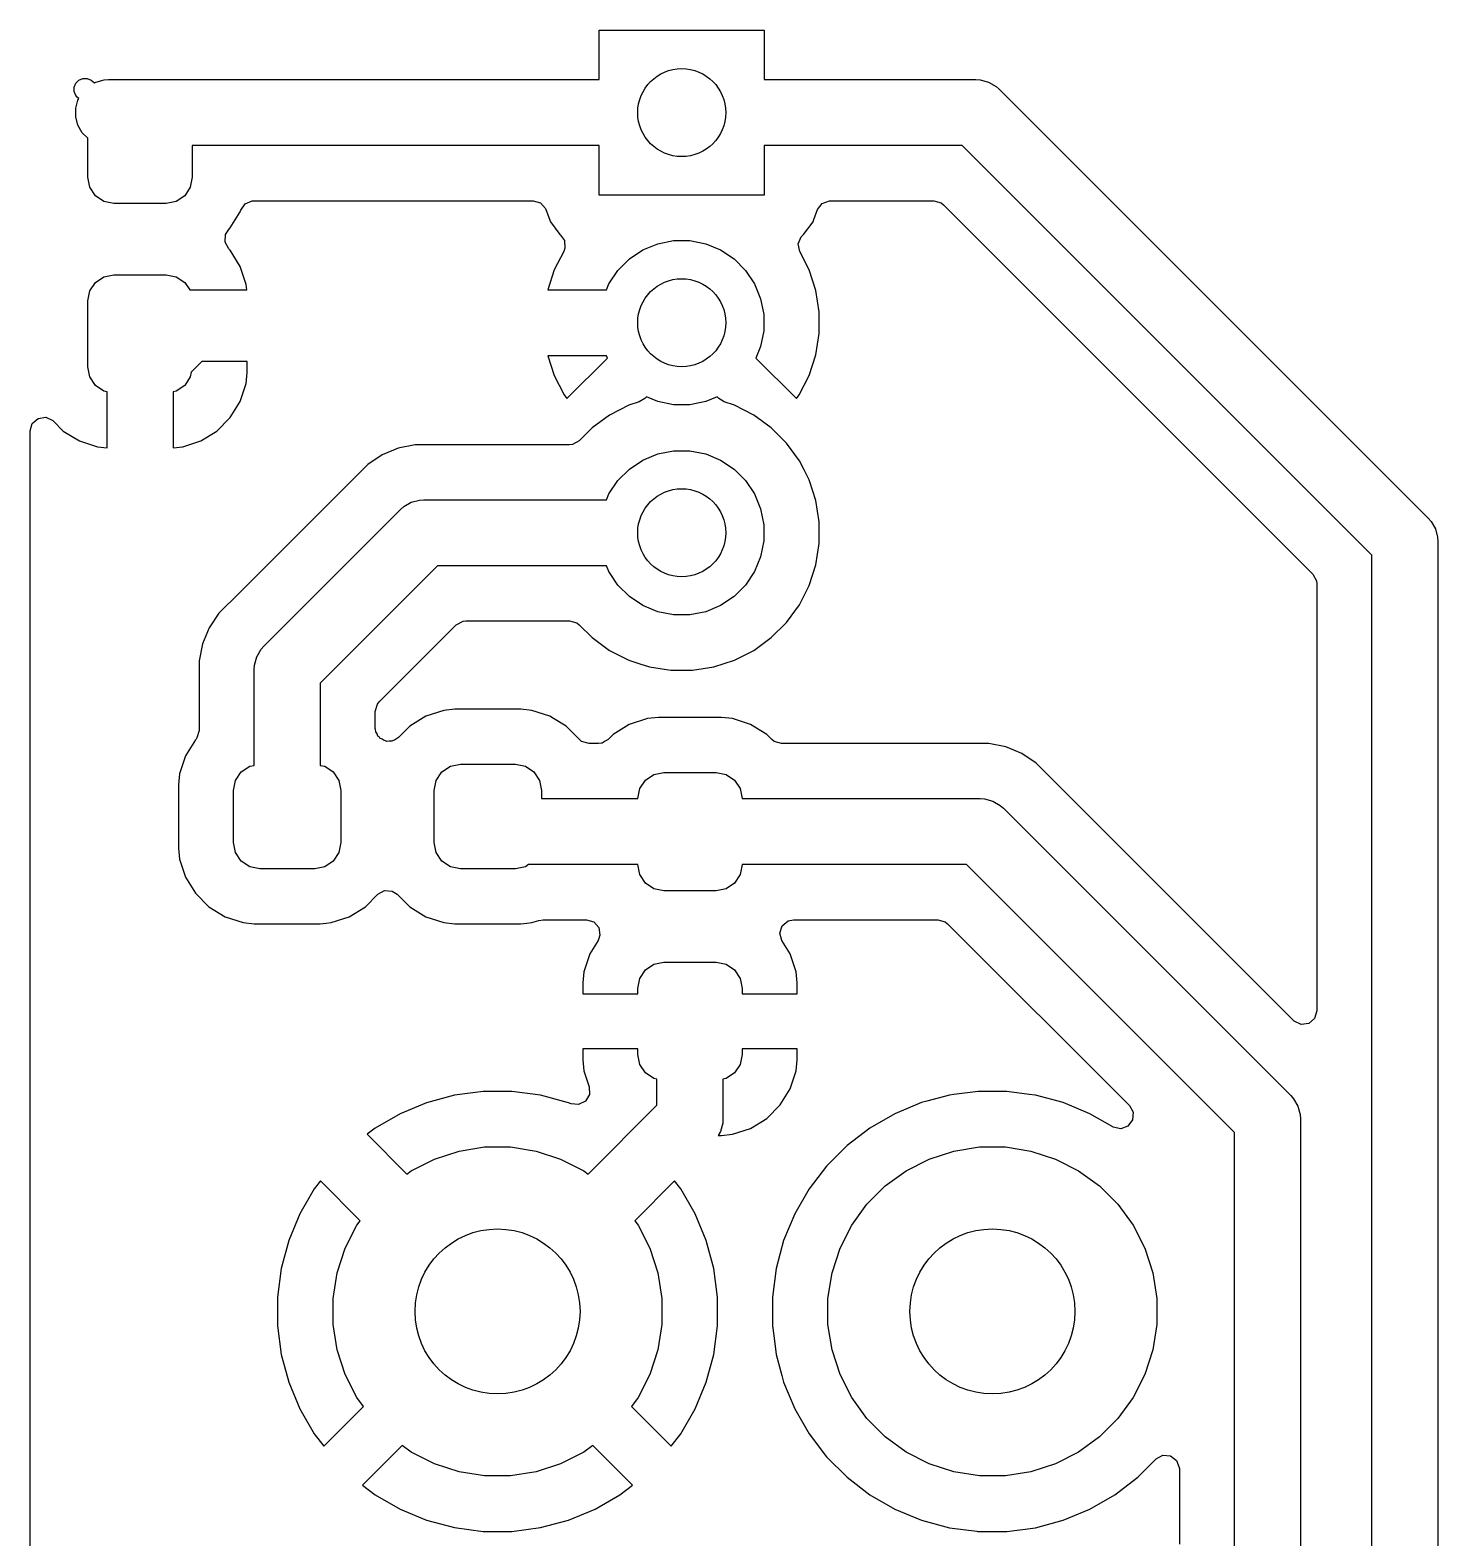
# Model space of a CAD drawing. Extents: x 106.5 to 136.8, y -97.6 to -56.6.
# Drawn here: x 106.5 to 119.3, y -87.06 to -73.35 of the extents above; entities that cross this region are included whole.
import ezdxf

# ---------------------------------------------------------------- set-up
doc = ezdxf.new("R2010")
doc.units = 0
doc.layers.add('BLACK', color=7, linetype='CONTINUOUS')

msp = doc.modelspace()

# ---------------------------------------------------------------- linework, layer by layer
at = {"layer": 'BLACK', "linetype": 'CONTINUOUS'}
for p, q in [((111.675, -73.799999), (111.675, -73.349999)), ((111.675, -73.349999), (113.175, -73.349999)), ((113.175, -73.349999), (113.175, -73.799999)), ((106.901919, -73.867989), (106.916851, -73.831941)), ((106.901919, -73.907007), (106.901919, -73.867989)), ((106.916851, -73.831941), (106.944441, -73.804351)), ((106.944441, -73.804351), (106.980489, -73.789419)), ((106.980489, -73.789419), (107.019507, -73.789419)), ((107.019507, -73.789419), (107.055555, -73.804351)), ((107.055555, -73.804351), (107.070709, -73.816787)), ((107.070709, -73.816787), (107.08442, -73.830498)), ((107.08442, -73.830498), (107.097694, -73.822835)), ((107.097694, -73.822835), (107.173341, -73.802566)), ((107.173341, -73.802566), (107.212499, -73.799999)), ((107.212499, -73.799999), (111.675, -73.799999)), ((113.175, -73.799999), (115.099999, -73.799999)), ((115.099999, -73.799999), (115.139157, -73.802566)), ((115.139157, -73.802566), (115.214804, -73.822835)), ((115.214804, -73.822835), (115.282627, -73.861993)), ((115.282627, -73.861993), (115.312131, -73.887867)), ((115.312131, -73.887867), (119.212132, -77.787868)), ((106.916851, -73.943055), (106.901919, -73.907007)), ((106.915066, -74.060841), (106.935335, -73.985194)), ((106.929287, -73.958209), (106.916851, -73.943055)), ((106.942998, -73.97192), (106.929287, -73.958209)), ((106.935335, -73.985194), (106.942998, -73.97192)), ((106.915066, -74.139157), (106.915066, -74.060841)), ((106.935335, -74.214804), (106.915066, -74.139157)), ((106.974493, -74.282627), (106.935335, -74.214804)), ((107.024998, -74.333132), (106.974493, -74.282627)), ((107.024998, -74.687498), (107.024998, -74.333132)), ((111.675, -74.399999), (107.974998, -74.399999)), ((107.974998, -74.399999), (107.974998, -74.687498)), ((111.675, -74.849999), (111.675, -74.399999)), ((114.975735, -74.399999), (113.175, -74.399999)), ((113.175, -74.399999), (113.175, -74.849999)), ((118.7, -78.124264), (114.975735, -74.399999)), ((107.043077, -74.778385), (107.024998, -74.687498)), ((107.974998, -74.687498), (107.956919, -74.778385)), ((107.09456, -74.855436), (107.043077, -74.778385)), ((107.956919, -74.778385), (107.905436, -74.855436)), ((107.171611, -74.906919), (107.09456, -74.855436)), ((107.262498, -74.924998), (107.171611, -74.906919)), ((107.737498, -74.924998), (107.262498, -74.924998)), ((107.828385, -74.906919), (107.737498, -74.924998)), ((107.905436, -74.855436), (107.828385, -74.906919)), ((108.410906, -75.001514), (108.416214, -74.985492)), ((108.416214, -74.985492), (108.455988, -74.928049)), ((108.455988, -74.928049), (108.520504, -74.901227)), ((108.520504, -74.901227), (108.53392, -74.900499)), ((108.53392, -74.900499), (111.07356, -74.900499)), ((111.07356, -74.900499), (111.140599, -74.920184)), ((111.140599, -74.920184), (111.186354, -74.972988)), ((111.186354, -74.972988), (111.189742, -74.981166)), ((111.189742, -74.981166), (111.231202, -75.092327)), ((113.175, -74.849999), (111.675, -74.849999)), ((113.626149, -75.072614), (113.660258, -74.981166)), ((113.660258, -74.981166), (113.702129, -74.925232)), ((113.702129, -74.925232), (113.767593, -74.900815)), ((113.767593, -74.900815), (113.77644, -74.900499)), ((113.77644, -74.900499), (114.717059, -74.900499)), ((114.717059, -74.900499), (114.784098, -74.920184)), ((114.784098, -74.920184), (114.80474, -74.936818)), ((114.80474, -74.936818), (118.163181, -78.295258)), ((108.320338, -75.148348), (108.410906, -75.001514)), ((111.231202, -75.092327), (111.231206, -75.092334)), ((111.231206, -75.092334), (111.317452, -75.207543)), ((113.532546, -75.207545), (113.618796, -75.09233)), ((113.618796, -75.09233), (113.626149, -75.072614)), ((108.27253, -75.276709), (108.277514, -75.207017)), ((108.277514, -75.207017), (108.306015, -75.16267)), ((108.306015, -75.16267), (108.320338, -75.148348)), ((111.317452, -75.207543), (111.323725, -75.213816)), ((111.323725, -75.213816), (111.322472, -75.215068)), ((111.322472, -75.215068), (111.35793, -75.262428)), ((113.484871, -75.293392), (113.511147, -75.228651)), ((113.511147, -75.228651), (113.526346, -75.21388)), ((113.526278, -75.213812), (113.532538, -75.20755)), ((113.526346, -75.21388), (113.526278, -75.213812)), ((113.532538, -75.20755), (113.532546, -75.207545)), ((108.306015, -75.338032), (108.27253, -75.276709)), ((108.319946, -75.351963), (108.306015, -75.338032)), ((108.319949, -75.351967), (108.319946, -75.351963)), ((108.41045, -75.49869), (108.319949, -75.351967)), ((111.352235, -75.362062), (111.266584, -75.530163)), ((111.362918, -75.33212), (111.352235, -75.362062)), ((111.35793, -75.262428), (111.362918, -75.33212)), ((111.949207, -75.430244), (112.071454, -75.348561)), ((112.071454, -75.348561), (112.207288, -75.292297)), ((112.207288, -75.292297), (112.351489, -75.263613)), ((112.351489, -75.263613), (112.498515, -75.263613)), ((112.498515, -75.263613), (112.642716, -75.292297)), ((112.642716, -75.292297), (112.77855, -75.348561)), ((112.77855, -75.348561), (112.900797, -75.430244)), ((113.497767, -75.362061), (113.484871, -75.293392)), ((113.58342, -75.530166), (113.497767, -75.362061)), ((108.410455, -75.498701), (108.41045, -75.49869)), ((108.464682, -75.662349), (108.410455, -75.498701)), ((111.266584, -75.530163), (111.20815, -75.710002)), ((111.763561, -75.656454), (111.845244, -75.534207)), ((111.845244, -75.534207), (111.949207, -75.430244)), ((112.900797, -75.430244), (113.00476, -75.534207)), ((113.00476, -75.534207), (113.086443, -75.656454)), ((113.644223, -75.717296), (113.58342, -75.530166)), ((107.043081, -75.721615), (107.094564, -75.644564)), ((107.094564, -75.644564), (107.171615, -75.593081)), ((107.171615, -75.593081), (107.262502, -75.575002)), ((107.262502, -75.575002), (107.737502, -75.575002)), ((107.737502, -75.575002), (107.828389, -75.593081)), ((107.828389, -75.593081), (107.90544, -75.644564)), ((107.90544, -75.644564), (107.950877, -75.712566)), ((108.46955, -75.710002), (108.464682, -75.662349)), ((111.741381, -75.710002), (111.763561, -75.656454)), ((113.086443, -75.656454), (113.142707, -75.792288)), ((107.025002, -75.812502), (107.043081, -75.721615)), ((107.950877, -75.712566), (107.989998, -75.710002)), ((107.989998, -75.710002), (108.46955, -75.710002)), ((111.20815, -75.710002), (111.741381, -75.710002)), ((113.142707, -75.792288), (113.171391, -75.936489)), ((113.675002, -75.911619), (113.644223, -75.717296)), ((107.025002, -76.412502), (107.025002, -75.812502)), ((113.171391, -75.936489), (113.171391, -76.083515)), ((113.675002, -76.108384), (113.675002, -75.911619)), ((113.171391, -76.083515), (113.142707, -76.227716)), ((113.644223, -76.302707), (113.675002, -76.108384)), ((111.20815, -76.310002), (111.266583, -76.489837)), ((111.741381, -76.310002), (111.20815, -76.310002)), ((111.381322, -76.700127), (111.750186, -76.331262)), ((111.750186, -76.331262), (111.741381, -76.310002)), ((113.142707, -76.227716), (113.099816, -76.331263)), ((113.099816, -76.331263), (113.46868, -76.700128)), ((113.58342, -76.489837), (113.644223, -76.302707)), ((107.043081, -76.503389), (107.025002, -76.412502)), ((107.965874, -76.458389), (107.956923, -76.503389)), ((108.061762, -76.362502), (107.965874, -76.458389)), ((108.475002, -76.362502), (108.061762, -76.362502)), ((108.464682, -76.562654), (108.475001, -76.461656)), ((108.475001, -76.461656), (108.475002, -76.461643)), ((108.475002, -76.461643), (108.475002, -76.362502)), ((111.266583, -76.489837), (111.355907, -76.665147)), ((113.494097, -76.665145), (113.58342, -76.489837)), ((107.094564, -76.58044), (107.043081, -76.503389)), ((107.171615, -76.631923), (107.094564, -76.58044)), ((107.2, -76.637569), (107.171615, -76.631923)), ((107.828389, -76.631923), (107.8, -76.63757)), ((107.90544, -76.58044), (107.828389, -76.631923)), ((107.956923, -76.503389), (107.90544, -76.58044)), ((108.410455, -76.726302), (108.464682, -76.562654)), ((107.2, -77.148636), (107.2, -76.637569)), ((107.8, -76.63757), (107.8, -77.148636)), ((108.319949, -76.873036), (108.41045, -76.726313)), ((108.41045, -76.726313), (108.410455, -76.726302)), ((111.355907, -76.665147), (111.381321, -76.700127)), ((111.381321, -76.700127), (111.381322, -76.700127)), ((111.944974, -76.761114), (111.769594, -76.850475)), ((112.038823, -76.73062), (111.944974, -76.761114)), ((112.088184, -76.700371), (112.038823, -76.73062)), ((112.103739, -76.684815), (112.088184, -76.700371)), ((112.207288, -76.727707), (112.103739, -76.684815)), ((112.351489, -76.756391), (112.207288, -76.727707)), ((112.498515, -76.756391), (112.351489, -76.756391)), ((112.642716, -76.727707), (112.498515, -76.756391)), ((112.746263, -76.684816), (112.642716, -76.727707)), ((112.76182, -76.700373), (112.746263, -76.684816)), ((112.811182, -76.730623), (112.76182, -76.700373)), ((112.905029, -76.761116), (112.811182, -76.730623)), ((113.080405, -76.850475), (112.905029, -76.761116)), ((113.46868, -76.700127), (113.494097, -76.665145)), ((113.46868, -76.700128), (113.46868, -76.700127)), ((106.520185, -76.925806), (106.572989, -76.880051)), ((106.572989, -76.880051), (106.642147, -76.870107)), ((106.642147, -76.870107), (106.705703, -76.899132)), ((106.705703, -76.899132), (106.712181, -76.905164)), ((106.712181, -76.905164), (106.801963, -76.994946)), ((108.19804, -76.994946), (108.319946, -76.87304)), ((108.319946, -76.87304), (108.319949, -76.873036)), ((111.769594, -76.850475), (111.610355, -76.96617)), ((113.239646, -76.966171), (113.080405, -76.850475)), ((106.5005, -76.992845), (106.520185, -76.925806)), ((106.5005, -84.868905), (106.5005, -76.992845)), ((106.801963, -76.994946), (106.801967, -76.994949)), ((106.801967, -76.994949), (106.94869, -77.08545)), ((108.051313, -77.08545), (108.198036, -76.994949)), ((108.198036, -76.994949), (108.19804, -76.994946)), ((111.610355, -76.96617), (111.493344, -77.083181)), ((113.378828, -77.105353), (113.239646, -76.966171)), ((106.94869, -77.08545), (106.948701, -77.085455)), ((106.948701, -77.085455), (107.112349, -77.139682)), ((107.112349, -77.139682), (107.2, -77.148636)), ((107.8, -77.148636), (107.887654, -77.139682)), ((107.887654, -77.139682), (108.051302, -77.085455)), ((108.051302, -77.085455), (108.051313, -77.08545)), ((109.803834, -77.167936), (109.700824, -77.210603)), ((109.846498, -77.150263), (109.803833, -77.167935)), ((109.803833, -77.167935), (109.803834, -77.167936)), ((109.84651, -77.15026), (109.846498, -77.150263)), ((110.001155, -77.119499), (109.84651, -77.15026)), ((111.405663, -77.119499), (110.001155, -77.119499)), ((111.432021, -77.116665), (111.405663, -77.119499)), ((111.493344, -77.083181), (111.432021, -77.116665)), ((112.207286, -77.202294), (112.351487, -77.17361)), ((112.351487, -77.17361), (112.498513, -77.17361)), ((112.498513, -77.17361), (112.642714, -77.202294)), ((113.494524, -77.264594), (113.378828, -77.105353)), ((109.569711, -77.298211), (108.327212, -78.54071)), ((109.569712, -77.29821), (109.569711, -77.298211)), ((109.569713, -77.298208), (109.569712, -77.29821)), ((109.700815, -77.210608), (109.569713, -77.298208)), ((109.700824, -77.210603), (109.700815, -77.210608)), ((111.949205, -77.340241), (112.071452, -77.258558)), ((112.071452, -77.258558), (112.207286, -77.202294)), ((112.642714, -77.202294), (112.778548, -77.258558)), ((112.778548, -77.258558), (112.900795, -77.340241)), ((113.536743, -77.347454), (113.494524, -77.264594)), ((111.763559, -77.566451), (111.845242, -77.444204)), ((111.845242, -77.444204), (111.949205, -77.340241)), ((112.900795, -77.340241), (113.004758, -77.444204)), ((113.004758, -77.444204), (113.086441, -77.566451)), ((113.583882, -77.439969), (113.536743, -77.347454)), ((113.583882, -77.439971), (113.583882, -77.439969)), ((113.583884, -77.439974), (113.583882, -77.439971)), ((113.616487, -77.540316), (113.583884, -77.439974)), ((111.741379, -77.619999), (111.763559, -77.566451)), ((113.086441, -77.566451), (113.142705, -77.702285)), ((113.644709, -77.627172), (113.616487, -77.540316)), ((108.625369, -78.950367), (109.867869, -77.707867)), ((109.867869, -77.707867), (109.897373, -77.681993)), ((109.897373, -77.681993), (109.965196, -77.642835)), ((109.965196, -77.642835), (110.040843, -77.622566)), ((110.040843, -77.622566), (110.080001, -77.619999)), ((110.080001, -77.619999), (111.741379, -77.619999)), ((113.142705, -77.702285), (113.171389, -77.846486)), ((113.6755, -77.821576), (113.644709, -77.627172)), ((113.171389, -77.846486), (113.171389, -77.993512)), ((113.6755, -78.018421), (113.6755, -77.821576)), ((119.212132, -77.787868), (119.238006, -77.817372)), ((119.238006, -77.817372), (119.277164, -77.885195)), ((113.171389, -77.993512), (113.142705, -78.137713)), ((119.277164, -77.885195), (119.297433, -77.960842)), ((119.297433, -77.960842), (119.3, -78)), ((119.3, -78), (119.3, -90.75)), ((113.142705, -78.137713), (113.086441, -78.273547)), ((113.644709, -78.212825), (113.6755, -78.018421)), ((118.7, -90.625736), (118.7, -78.124264)), ((110.204265, -78.219999), (109.137501, -79.286763)), ((111.741379, -78.219999), (110.204265, -78.219999)), ((111.763559, -78.273547), (111.741379, -78.219999)), ((111.845242, -78.395794), (111.763559, -78.273547)), ((113.086441, -78.273547), (113.004758, -78.395794)), ((113.583884, -78.400024), (113.644709, -78.212825)), ((111.949205, -78.499757), (111.845242, -78.395794)), ((113.004758, -78.395794), (112.900795, -78.499757)), ((113.494524, -78.575404), (113.583884, -78.400024)), ((118.163181, -78.295258), (118.196666, -78.356581)), ((118.196666, -78.356581), (118.1995, -78.382939)), ((118.1995, -78.382939), (118.1995, -82.268059)), ((108.327212, -78.54071), (108.292518, -78.575404)), ((112.071452, -78.58144), (111.949205, -78.499757)), ((112.900795, -78.499757), (112.778548, -78.58144)), ((108.21571, -78.652211), (108.12811, -78.783313)), ((108.292518, -78.575404), (108.21571, -78.652211)), ((112.207286, -78.637704), (112.071452, -78.58144)), ((112.351487, -78.666388), (112.207286, -78.637704)), ((112.498513, -78.666388), (112.351487, -78.666388)), ((112.642714, -78.637704), (112.498513, -78.666388)), ((112.778548, -78.58144), (112.642714, -78.637704)), ((113.378828, -78.734645), (113.494524, -78.575404)), ((108.128103, -78.783326), (108.067765, -78.928997)), ((108.12811, -78.783313), (108.128103, -78.783326)), ((109.67432, -79.457758), (110.37526, -78.756818)), ((110.37526, -78.756818), (110.436583, -78.723333)), ((110.436583, -78.723333), (110.462941, -78.720499)), ((110.462941, -78.720499), (111.405663, -78.720499)), ((111.405663, -78.720499), (111.472702, -78.740184)), ((111.472702, -78.740184), (111.493344, -78.756817)), ((111.493344, -78.756817), (111.610354, -78.873827)), ((113.239646, -78.873827), (113.378828, -78.734645)), ((108.067762, -78.929009), (108.037001, -79.083652)), ((108.067765, -78.928997), (108.067762, -78.929009)), ((108.599495, -78.979871), (108.625369, -78.950367)), ((111.610354, -78.873827), (111.769595, -78.989523)), ((113.080405, -78.989523), (113.239646, -78.873827)), ((108.037001, -79.083652), (108.037001, -79.717948)), ((108.540068, -79.123341), (108.560337, -79.047694)), ((108.560337, -79.047694), (108.599495, -78.979871)), ((111.769595, -78.989523), (111.852455, -79.031742)), ((111.852455, -79.031742), (111.94497, -79.078881)), ((111.94497, -79.078881), (111.944972, -79.078881)), ((111.944972, -79.078881), (111.944975, -79.078883)), ((111.944975, -79.078883), (112.045317, -79.111486)), ((112.717826, -79.139708), (112.905025, -79.078883)), ((112.905025, -79.078883), (113.080405, -78.989523)), ((108.537501, -79.162499), (108.540068, -79.123341)), ((108.537501, -80.034945), (108.537501, -79.162499)), ((112.045317, -79.111486), (112.132173, -79.139708)), ((112.132173, -79.139708), (112.326578, -79.170499)), ((112.326578, -79.170499), (112.326583, -79.170499)), ((112.326583, -79.170499), (112.523422, -79.170499)), ((112.523422, -79.170499), (112.717826, -79.139708)), ((109.137501, -79.286763), (109.137501, -80.034945)), ((109.638001, -79.545439), (109.657686, -79.4784)), ((109.657686, -79.4784), (109.67432, -79.457758)), ((109.638001, -79.693946), (109.638001, -79.545439)), ((110.09848, -79.589093), (109.951647, -79.679661)), ((110.098483, -79.589092), (110.09848, -79.589093)), ((110.262246, -79.534825), (110.098483, -79.589092)), ((110.363311, -79.524501), (110.262246, -79.534825)), ((110.363329, -79.5245), (110.363311, -79.524501)), ((110.961677, -79.5245), (110.363329, -79.5245)), ((111.06275, -79.534825), (110.961677, -79.5245)), ((111.062752, -79.534826), (111.06275, -79.534825)), ((111.225068, -79.588612), (111.062752, -79.534826)), ((111.226512, -79.589091), (111.225068, -79.588612)), ((111.226517, -79.589093), (111.226512, -79.589091)), ((111.260125, -79.609823), (111.226517, -79.589093)), ((111.373349, -79.67966), (111.260125, -79.609823)), ((112.112245, -79.609823), (111.948482, -79.66409)), ((112.21331, -79.599499), (112.112245, -79.609823)), ((112.213328, -79.599498), (112.21331, -79.599499)), ((112.786676, -79.599498), (112.213328, -79.599498)), ((112.887749, -79.609823), (112.786676, -79.599498)), ((112.887751, -79.609824), (112.887749, -79.609823)), ((113.051514, -79.66409), (112.887751, -79.609824)), ((108.017316, -79.784987), (108.008719, -79.795655)), ((108.037001, -79.717948), (108.017316, -79.784987)), ((109.638317, -79.702792), (109.638001, -79.693946)), ((109.639872, -79.706962), (109.638317, -79.702792)), ((109.643024, -79.728881), (109.639872, -79.706962)), ((109.654996, -79.74751), (109.643024, -79.728881)), ((109.662734, -79.768256), (109.654996, -79.74751)), ((109.673515, -79.776327), (109.662734, -79.768256)), ((109.680798, -79.787659), (109.673515, -79.776327)), ((109.849682, -79.781627), (109.830245, -79.792239)), ((109.951647, -79.679661), (109.849682, -79.781627)), ((111.37335, -79.679661), (111.373349, -79.67966)), ((111.494368, -79.800679), (111.37335, -79.679661)), ((111.801646, -79.754659), (111.755627, -79.800679)), ((111.948479, -79.664091), (111.801646, -79.754659)), ((111.948482, -79.66409), (111.948479, -79.664091)), ((113.198348, -79.754658), (113.051514, -79.66409)), ((113.198349, -79.754659), (113.198348, -79.754658)), ((113.244369, -79.800679), (113.198349, -79.754659)), ((108.004662, -79.801647), (107.914094, -79.948481)), ((108.009139, -79.795987), (108.004662, -79.801647)), ((108.008719, -79.795655), (108.009139, -79.795987)), ((109.70094, -79.796857), (109.680798, -79.787659)), ((109.718667, -79.810128), (109.70094, -79.796857)), ((109.732102, -79.811088), (109.718667, -79.810128)), ((109.744354, -79.816684), (109.732102, -79.811088)), ((109.766272, -79.813532), (109.744354, -79.816684)), ((109.788359, -79.815112), (109.766272, -79.813532)), ((109.80018, -79.808656), (109.788359, -79.815112)), ((109.813512, -79.80674), (109.80018, -79.808656)), ((109.830245, -79.792239), (109.813512, -79.80674)), ((111.51501, -79.817313), (111.494368, -79.800679)), ((111.582049, -79.836998), (111.51501, -79.817313)), ((111.667946, -79.836998), (111.582049, -79.836998)), ((111.694304, -79.834164), (111.667946, -79.836998)), ((111.69668, -79.832866), (111.694304, -79.834164)), ((111.702881, -79.831975), (111.69668, -79.832866)), ((111.728699, -79.815382), (111.702881, -79.831975)), ((111.755627, -79.800679), (111.728699, -79.815382)), ((113.265011, -79.817313), (113.244369, -79.800679)), ((113.33205, -79.836998), (113.265011, -79.817313)), ((115.21634, -79.836998), (113.33205, -79.836998)), ((115.216343, -79.836998), (115.21634, -79.836998)), ((115.370987, -79.867759), (115.216343, -79.836998)), ((115.370999, -79.867762), (115.370987, -79.867759)), ((115.51667, -79.9281), (115.370999, -79.867762)), ((107.914093, -79.948484), (107.859827, -80.112247)), ((107.914094, -79.948481), (107.914093, -79.948484)), ((108.419563, -80.094562), (108.496614, -80.043079)), ((108.496614, -80.043079), (108.537501, -80.034945)), ((109.137501, -80.034945), (109.178388, -80.043079)), ((109.178388, -80.043079), (109.255439, -80.094562)), ((110.244561, -80.094562), (110.321612, -80.043079)), ((110.321612, -80.043079), (110.412499, -80.025)), ((110.412499, -80.025), (110.912499, -80.025)), ((110.912499, -80.025), (111.003386, -80.043079)), ((111.003386, -80.043079), (111.080437, -80.094562)), ((115.516683, -79.928107), (115.51667, -79.9281)), ((115.647786, -80.015708), (115.516683, -79.928107)), ((115.64779, -80.015711), (115.647786, -80.015708)), ((117.987819, -82.35574), (115.64779, -80.015711)), ((107.859826, -80.112248), (107.849501, -80.213315)), ((107.859827, -80.112248), (107.859826, -80.112248)), ((107.859827, -80.112247), (107.859827, -80.112248)), ((108.350001, -80.2625), (108.36808, -80.171613)), ((108.36808, -80.171613), (108.419563, -80.094562)), ((109.255439, -80.094562), (109.306922, -80.171613)), ((109.306922, -80.171613), (109.325001, -80.2625)), ((110.174999, -80.2625), (110.193078, -80.171613)), ((110.193078, -80.171613), (110.244561, -80.094562)), ((111.080437, -80.094562), (111.13192, -80.171613)), ((111.13192, -80.171613), (111.149999, -80.2625)), ((112.043077, -80.246611), (112.09456, -80.16956)), ((112.09456, -80.16956), (112.171611, -80.118077)), ((112.171611, -80.118077), (112.262498, -80.099998)), ((112.262498, -80.099998), (112.737498, -80.099998)), ((112.737498, -80.099998), (112.828385, -80.118077)), ((112.828385, -80.118077), (112.905436, -80.16956)), ((112.905436, -80.16956), (112.956919, -80.246611)), ((107.849501, -80.213315), (107.849501, -80.786669)), ((108.350001, -80.7375), (108.350001, -80.2625)), ((109.325001, -80.2625), (109.325001, -80.7375)), ((110.174999, -80.7375), (110.174999, -80.2625)), ((111.149999, -80.2625), (111.149999, -80.337498)), ((112.024998, -80.337498), (112.043077, -80.246611)), ((112.956919, -80.246611), (112.974998, -80.337498)), ((111.149999, -80.337498), (112.024998, -80.337498)), ((112.974998, -80.337498), (115.137498, -80.337498)), ((115.137498, -80.337498), (115.176656, -80.340065)), ((115.176656, -80.340065), (115.252303, -80.360334)), ((115.252303, -80.360334), (115.320126, -80.399492)), ((115.320126, -80.399492), (115.34963, -80.425366)), ((115.34963, -80.425366), (117.962132, -83.037868)), ((108.36808, -80.828387), (108.350001, -80.7375)), ((109.325001, -80.7375), (109.306922, -80.828387)), ((110.193078, -80.828387), (110.174999, -80.7375)), ((107.849501, -80.786669), (107.849502, -80.786687)), ((107.849502, -80.786687), (107.859826, -80.887752)), ((108.419563, -80.905438), (108.36808, -80.828387)), ((109.306922, -80.828387), (109.255439, -80.905438)), ((110.244561, -80.905438), (110.193078, -80.828387)), ((107.859826, -80.887752), (107.89611, -80.997249)), ((107.89611, -80.997249), (107.914093, -81.051516)), ((108.496614, -80.956921), (108.419563, -80.905438)), ((108.587501, -80.975), (108.496614, -80.956921)), ((109.087501, -80.975), (108.587501, -80.975)), ((109.178388, -80.956921), (109.087501, -80.975)), ((109.255439, -80.905438), (109.178388, -80.956921)), ((110.321612, -80.956921), (110.244561, -80.905438)), ((110.412499, -80.975), (110.321612, -80.956921)), ((110.912499, -80.975), (110.412499, -80.975)), ((111.003386, -80.956921), (110.912499, -80.975)), ((111.032455, -80.937498), (111.003386, -80.956921)), ((112.024998, -80.937498), (111.032455, -80.937498)), ((112.043077, -81.028385), (112.024998, -80.937498)), ((112.974998, -80.937498), (112.956919, -81.028385)), ((115.013234, -80.937498), (112.974998, -80.937498)), ((117.45, -83.374264), (115.013234, -80.937498)), ((107.914093, -81.051516), (108.004661, -81.19835)), ((112.09456, -81.105436), (112.043077, -81.028385)), ((112.171611, -81.156919), (112.09456, -81.105436)), ((112.905436, -81.105436), (112.828385, -81.156919)), ((112.956919, -81.028385), (112.905436, -81.105436)), ((108.004661, -81.19835), (108.126651, -81.32034)), ((109.548351, -81.32034), (109.662319, -81.206372)), ((109.662319, -81.206372), (109.723642, -81.172887)), ((109.723642, -81.172887), (109.793334, -81.177871)), ((109.793334, -81.177871), (109.837681, -81.206372)), ((109.837681, -81.206372), (109.951649, -81.32034)), ((112.262498, -81.174998), (112.171611, -81.156919)), ((112.737498, -81.174998), (112.262498, -81.174998)), ((112.828385, -81.156919), (112.737498, -81.174998)), ((108.126651, -81.32034), (108.273485, -81.410908)), ((108.273485, -81.410908), (108.437248, -81.465174)), ((109.237754, -81.465174), (109.401517, -81.410908)), ((109.401517, -81.410908), (109.548351, -81.32034)), ((109.951649, -81.32034), (110.098483, -81.410908)), ((110.098483, -81.410908), (110.262246, -81.465174)), ((108.437248, -81.465174), (108.538324, -81.4755)), ((108.538324, -81.4755), (109.136677, -81.475499)), ((109.136677, -81.475499), (109.136685, -81.475498)), ((109.136685, -81.475498), (109.136688, -81.475498)), ((109.136688, -81.475498), (109.192031, -81.469844)), ((109.192031, -81.469844), (109.237754, -81.465174)), ((110.262246, -81.465174), (110.363322, -81.4755)), ((110.363322, -81.4755), (110.961675, -81.475499)), ((110.961675, -81.475499), (110.961683, -81.475498)), ((110.961683, -81.475498), (110.961686, -81.475498)), ((110.961686, -81.475498), (111.017029, -81.469844)), ((111.017029, -81.469844), (111.062752, -81.465174)), ((111.062752, -81.465174), (111.12577, -81.444291)), ((111.12577, -81.444291), (111.164773, -81.437998)), ((111.164773, -81.437998), (111.559017, -81.437998)), ((111.559017, -81.437998), (111.626056, -81.457683)), ((111.626056, -81.457683), (111.671811, -81.510487)), ((111.671811, -81.510487), (111.681755, -81.579645)), ((113.317008, -81.559703), (113.33793, -81.493039)), ((113.335449, -81.627095), (113.317008, -81.559703)), ((113.33793, -81.493039), (113.391572, -81.448269)), ((113.391572, -81.448269), (113.440987, -81.437998)), ((113.440987, -81.437998), (114.754558, -81.437998)), ((114.754558, -81.437998), (114.821597, -81.457683)), ((114.821597, -81.457683), (114.842239, -81.474317)), ((114.842239, -81.474317), (116.49561, -83.127688)), ((111.664555, -81.627095), (111.589553, -81.74869)), ((111.681755, -81.579645), (111.664555, -81.627095)), ((113.41045, -81.74869), (113.335449, -81.627095)), ((111.589548, -81.748701), (111.535321, -81.912349)), ((111.589553, -81.74869), (111.589548, -81.748701)), ((112.171615, -81.843081), (112.262502, -81.825002)), ((112.262502, -81.825002), (112.737502, -81.825002)), ((112.737502, -81.825002), (112.828389, -81.843081)), ((113.410455, -81.748701), (113.41045, -81.74869)), ((113.464682, -81.912349), (113.410455, -81.748701)), ((111.535321, -81.912349), (111.525002, -82.013347)), ((112.025002, -82.062502), (112.043081, -81.971615)), ((112.043081, -81.971615), (112.094564, -81.894564)), ((112.094564, -81.894564), (112.171615, -81.843081)), ((112.828389, -81.843081), (112.90544, -81.894564)), ((112.90544, -81.894564), (112.956923, -81.971615)), ((112.956923, -81.971615), (112.975002, -82.062502)), ((113.475, -82.013347), (113.464682, -81.912349)), ((111.525002, -82.013347), (111.525002, -82.112502)), ((111.525002, -82.112502), (112.025002, -82.112502)), ((112.025002, -82.112502), (112.025002, -82.062502)), ((112.975002, -82.062502), (112.975002, -82.112502)), ((112.975002, -82.112502), (113.475001, -82.112502)), ((113.475001, -82.013362), (113.475, -82.013347)), ((113.475001, -82.112502), (113.475001, -82.013362)), ((117.994297, -82.361772), (117.987819, -82.35574)), ((118.057853, -82.390797), (117.994297, -82.361772)), ((118.127011, -82.380853), (118.057853, -82.390797)), ((118.179815, -82.335098), (118.127011, -82.380853)), ((118.1995, -82.268059), (118.179815, -82.335098)), ((112.025002, -82.612502), (111.525003, -82.612502)), ((111.525003, -82.612502), (111.525003, -82.711656)), ((112.025002, -82.662502), (112.025002, -82.612502)), ((112.043081, -82.753389), (112.025002, -82.662502)), ((112.975002, -82.662502), (112.956923, -82.753389)), ((113.475002, -82.612502), (112.975002, -82.612502)), ((112.975002, -82.612502), (112.975002, -82.662502)), ((113.475002, -82.711643), (113.475002, -82.612502)), ((111.525003, -82.711656), (111.535321, -82.812654)), ((112.094564, -82.83044), (112.043081, -82.753389)), ((112.956923, -82.753389), (112.90544, -82.83044)), ((113.464682, -82.812654), (113.475001, -82.711656)), ((113.475001, -82.711656), (113.475002, -82.711643)), ((111.535321, -82.812654), (111.583668, -82.958556)), ((112.171615, -82.881923), (112.094564, -82.83044)), ((112.200002, -82.887569), (112.171615, -82.881923)), ((112.200002, -83.125734), (112.200002, -82.887569)), ((112.828389, -82.881923), (112.800002, -82.887569)), ((112.800002, -82.887569), (112.800002, -83.249998)), ((112.90544, -82.83044), (112.828389, -82.881923)), ((113.410455, -82.976302), (113.464682, -82.812654)), ((110.358979, -83.034222), (110.105744, -83.102075)), ((110.35899, -83.03422), (110.358979, -83.034222)), ((110.618905, -83), (110.35899, -83.03422)), ((110.881094, -83), (110.618905, -83)), ((111.141009, -83.03422), (110.881094, -83)), ((111.14102, -83.034222), (111.141009, -83.03422)), ((111.394258, -83.102076), (111.14102, -83.034222)), ((111.58607, -83.028385), (111.550338, -83.088426)), ((111.583668, -82.958556), (111.58607, -83.028385)), ((113.319949, -83.123036), (113.41045, -82.976313)), ((113.41045, -82.976313), (113.410455, -82.976302)), ((114.858884, -83.03373), (114.654755, -83.088426)), ((114.899482, -83.028385), (114.858884, -83.03373)), ((115.118872, -82.9995), (114.899482, -83.028385)), ((115.11888, -82.9995), (115.118872, -82.9995)), ((115.38112, -82.9995), (115.11888, -82.9995)), ((115.381127, -82.9995), (115.38112, -82.9995)), ((115.583339, -83.026123), (115.381127, -82.9995)), ((115.641116, -83.03373), (115.583339, -83.026123)), ((115.894419, -83.101602), (115.641116, -83.03373)), ((117.962132, -83.037868), (117.988004, -83.06737)), ((117.988004, -83.06737), (117.988006, -83.067372)), ((117.988006, -83.067372), (118.027164, -83.135195)), ((109.863517, -83.202409), (109.636471, -83.333496)), ((109.863528, -83.202404), (109.863517, -83.202409)), ((110.105744, -83.102075), (109.863528, -83.202404)), ((111.418512, -83.112122), (111.394257, -83.102076)), ((111.394257, -83.102076), (111.394258, -83.102076)), ((111.487817, -83.119619), (111.418512, -83.112122)), ((111.550338, -83.088426), (111.487817, -83.119619)), ((111.57484, -83.750895), (112.200002, -83.125734)), ((113.19804, -83.244946), (113.319946, -83.12304)), ((113.319946, -83.12304), (113.319949, -83.123036)), ((114.363299, -83.201958), (114.136196, -83.333075)), ((114.363309, -83.201953), (114.363299, -83.201958)), ((114.605571, -83.101605), (114.363309, -83.201953)), ((114.605581, -83.101602), (114.605571, -83.101605)), ((114.654755, -83.088426), (114.605581, -83.101602)), ((115.894421, -83.101603), (115.894419, -83.101602)), ((115.894428, -83.101605), (115.894421, -83.101603)), ((116.13669, -83.201953), (115.894428, -83.101605)), ((116.1367, -83.201958), (116.13669, -83.201953)), ((116.345929, -83.322756), (116.1367, -83.201958)), ((116.49561, -83.127688), (116.529095, -83.189011)), ((116.529095, -83.189011), (116.524111, -83.258703)), ((118.027164, -83.135195), (118.047433, -83.210842)), ((118.047433, -83.210842), (118.05, -83.25)), ((109.636471, -83.333496), (109.563642, -83.389378)), ((112.797435, -83.289156), (112.777166, -83.364803)), ((112.800002, -83.249998), (112.797435, -83.289156)), ((112.887654, -83.389682), (113.051302, -83.335455)), ((113.051302, -83.335455), (113.051313, -83.33545)), ((113.051313, -83.33545), (113.198036, -83.244949)), ((113.198036, -83.244949), (113.19804, -83.244946)), ((114.136196, -83.333075), (113.928148, -83.492718)), ((116.348502, -83.324201), (116.345929, -83.322756)), ((116.416775, -83.339053), (116.348502, -83.324201)), ((116.482239, -83.314636), (116.416775, -83.339053)), ((116.524111, -83.258703), (116.482239, -83.314636)), ((118.05, -83.25), (118.05, -87.5)), ((109.563642, -83.389378), (109.925159, -83.750895)), ((112.777166, -83.364803), (112.756844, -83.400001)), ((112.756844, -83.400001), (112.786642, -83.400001)), ((112.786642, -83.400001), (112.786656, -83.4)), ((112.786656, -83.4), (112.887654, -83.389682)), ((117.45, -87.375736), (117.45, -83.374264)), ((109.966252, -83.72104), (110.175975, -83.614181)), ((110.175975, -83.614181), (110.399832, -83.541445)), ((110.399832, -83.541445), (110.632311, -83.504624)), ((110.632311, -83.504624), (110.867689, -83.504624)), ((110.867689, -83.504624), (111.100168, -83.541445)), ((111.100168, -83.541445), (111.324025, -83.614181)), ((111.324025, -83.614181), (111.533748, -83.72104)), ((113.928148, -83.492718), (113.742718, -83.678148)), ((114.466252, -83.72104), (114.675975, -83.614181)), ((114.675975, -83.614181), (114.899832, -83.541445)), ((114.899832, -83.541445), (115.132311, -83.504624)), ((115.132311, -83.504624), (115.367689, -83.504624)), ((115.367689, -83.504624), (115.600168, -83.541445)), ((115.600168, -83.541445), (115.824025, -83.614181)), ((115.824025, -83.614181), (116.033748, -83.72104)), ((109.925159, -83.750895), (109.966252, -83.72104)), ((111.533748, -83.72104), (111.57484, -83.750895)), ((113.742718, -83.678148), (113.583075, -83.886196)), ((114.275828, -83.859391), (114.466252, -83.72104)), ((116.033748, -83.72104), (116.224172, -83.859391)), ((109.083496, -83.886471), (108.952409, -84.113517)), ((109.139378, -83.813642), (109.083496, -83.886471)), ((109.500895, -84.175159), (109.139378, -83.813642)), ((112.360619, -83.813644), (111.999104, -84.175159)), ((112.416505, -83.886475), (112.360619, -83.813644)), ((112.416511, -83.886483), (112.416505, -83.886475)), ((112.54759, -84.113517), (112.416511, -83.886483)), ((113.583075, -83.886196), (113.451958, -84.113299)), ((114.109391, -84.025828), (114.275828, -83.859391)), ((116.224172, -83.859391), (116.390609, -84.025828)), ((113.97104, -84.216252), (114.109391, -84.025828)), ((116.390609, -84.025828), (116.52896, -84.216252)), ((108.952404, -84.113528), (108.852075, -84.355744)), ((108.952409, -84.113517), (108.952404, -84.113528)), ((112.547595, -84.113528), (112.54759, -84.113517)), ((112.647924, -84.355744), (112.547595, -84.113528)), ((113.451953, -84.113309), (113.351605, -84.355571)), ((113.451958, -84.113299), (113.451953, -84.113309)), ((109.364181, -84.425975), (109.47104, -84.216252)), ((109.47104, -84.216252), (109.500895, -84.175159)), ((111.999104, -84.175159), (112.02896, -84.216252)), ((112.02896, -84.216252), (112.135819, -84.425975)), ((113.864181, -84.425975), (113.97104, -84.216252)), ((116.52896, -84.216252), (116.635819, -84.425975)), ((108.852075, -84.355744), (108.784222, -84.608979)), ((109.291445, -84.649832), (109.364181, -84.425975)), ((112.135819, -84.425975), (112.208555, -84.649832)), ((112.715777, -84.608979), (112.647924, -84.355744)), ((113.351602, -84.355581), (113.28373, -84.608884)), ((113.351605, -84.355571), (113.351602, -84.355581)), ((113.791445, -84.649832), (113.864181, -84.425975)), ((116.635819, -84.425975), (116.708555, -84.649832)), ((108.78422, -84.60899), (108.75, -84.868905)), ((108.784222, -84.608979), (108.78422, -84.60899)), ((109.254624, -84.882311), (109.291445, -84.649832)), ((112.208555, -84.649832), (112.245376, -84.882311)), ((112.715779, -84.60899), (112.715777, -84.608979)), ((112.749999, -84.868905), (112.715779, -84.60899)), ((113.283716, -84.60899), (113.2495, -84.868872)), ((113.28373, -84.608884), (113.283716, -84.60899)), ((113.754624, -84.882311), (113.791445, -84.649832)), ((116.708555, -84.649832), (116.745376, -84.882311)), ((106.5005, -97.3755), (106.5005, -84.868905)), ((108.75, -84.868905), (108.75, -85.131094)), ((109.254624, -85.117689), (109.254624, -84.882311)), ((112.245376, -84.882311), (112.245376, -85.117689)), ((112.75, -84.868919), (112.749999, -84.868905)), ((112.75, -85.13108), (112.75, -84.868919)), ((113.2495, -84.868872), (113.2495, -85.131127)), ((113.754624, -85.117689), (113.754624, -84.882311)), ((116.745376, -84.882311), (116.745376, -85.117689)), ((108.75, -85.131094), (108.78422, -85.391009)), ((109.291445, -85.350168), (109.254624, -85.117689)), ((112.245376, -85.117689), (112.208555, -85.350168)), ((112.715779, -85.391009), (112.749999, -85.131094)), ((112.749999, -85.131094), (112.75, -85.13108)), ((113.2495, -85.131127), (113.261039, -85.218767)), ((113.791445, -85.350168), (113.754624, -85.117689)), ((116.745376, -85.117689), (116.708555, -85.350168)), ((113.261039, -85.218767), (113.28373, -85.391116)), ((108.78422, -85.391009), (108.784222, -85.39102)), ((108.784222, -85.39102), (108.852075, -85.644255)), ((109.364181, -85.574025), (109.291445, -85.350168)), ((112.208555, -85.350168), (112.135819, -85.574025)), ((112.647924, -85.644255), (112.715777, -85.39102)), ((112.715777, -85.39102), (112.715779, -85.391009)), ((113.28373, -85.391116), (113.335028, -85.582563)), ((113.864181, -85.574025), (113.791445, -85.350168)), ((116.708555, -85.350168), (116.635819, -85.574025)), ((108.852075, -85.644255), (108.952404, -85.886471)), ((109.47104, -85.783748), (109.364181, -85.574025)), ((112.135819, -85.574025), (112.02896, -85.783748)), ((112.547595, -85.886471), (112.647924, -85.644255)), ((113.335028, -85.582563), (113.351602, -85.644418)), ((113.351602, -85.644418), (113.351605, -85.644428)), ((113.351605, -85.644428), (113.451953, -85.88669)), ((113.97104, -85.783748), (113.864181, -85.574025)), ((116.635819, -85.574025), (116.52896, -85.783748)), ((109.53065, -85.865794), (109.47104, -85.783748)), ((112.02896, -85.783748), (111.969348, -85.865796)), ((114.109391, -85.974172), (113.97104, -85.783748)), ((116.52896, -85.783748), (116.390609, -85.974172)), ((108.952404, -85.886471), (108.952409, -85.886482)), ((108.952409, -85.886482), (109.083488, -86.113516)), ((109.17008, -86.226365), (109.53065, -85.865794)), ((111.969348, -85.865796), (112.329917, -86.226365)), ((112.416511, -86.113516), (112.54759, -85.886482)), ((112.54759, -85.886482), (112.547595, -85.886471)), ((113.451953, -85.88669), (113.451958, -85.8867)), ((113.451958, -85.8867), (113.583075, -86.113803)), ((114.275828, -86.140609), (114.109391, -85.974172)), ((116.390609, -85.974172), (116.224172, -86.140609)), ((109.083488, -86.113516), (109.083494, -86.113524)), ((109.083494, -86.113524), (109.17008, -86.226365)), ((109.884202, -86.219347), (109.523633, -86.579917)), ((109.966252, -86.27896), (109.884202, -86.219347)), ((111.615796, -86.219348), (111.533748, -86.27896)), ((111.976365, -86.579917), (111.615796, -86.219348)), ((112.329917, -86.226365), (112.329919, -86.226365)), ((112.329919, -86.226365), (112.416499, -86.113534)), ((112.416499, -86.113534), (112.416511, -86.113516)), ((113.583075, -86.113803), (113.742718, -86.321851)), ((114.466252, -86.27896), (114.275828, -86.140609)), ((116.224172, -86.140609), (116.033748, -86.27896)), ((110.175975, -86.385819), (109.966252, -86.27896)), ((111.533748, -86.27896), (111.324025, -86.385819)), ((113.742718, -86.321851), (113.742726, -86.32186)), ((113.742726, -86.32186), (113.92814, -86.507274)), ((114.675975, -86.385819), (114.466252, -86.27896)), ((116.033748, -86.27896), (115.824025, -86.385819)), ((116.57186, -86.507274), (116.737819, -86.341315)), ((116.737819, -86.341315), (116.799142, -86.30783)), ((116.799142, -86.30783), (116.868834, -86.312814)), ((116.868834, -86.312814), (116.924767, -86.354686)), ((116.924767, -86.354686), (116.949184, -86.42015)), ((110.399832, -86.458555), (110.175975, -86.385819)), ((110.632311, -86.495376), (110.399832, -86.458555)), ((110.867689, -86.495376), (110.632311, -86.495376)), ((111.100168, -86.458555), (110.867689, -86.495376)), ((111.324025, -86.385819), (111.100168, -86.458555)), ((114.899832, -86.458555), (114.675975, -86.385819)), ((115.132311, -86.495376), (114.899832, -86.458555)), ((115.367689, -86.495376), (115.132311, -86.495376)), ((115.600168, -86.458555), (115.367689, -86.495376)), ((115.824025, -86.385819), (115.600168, -86.458555)), ((116.949184, -86.42015), (116.9495, -86.428996)), ((116.9495, -86.428996), (116.9495, -87.117059)), ((109.523633, -86.579917), (109.523633, -86.579918)), ((109.523633, -86.579918), (109.636475, -86.666505)), ((111.863534, -86.666499), (111.976365, -86.579919)), ((111.976365, -86.579919), (111.976365, -86.579917)), ((113.92814, -86.507274), (113.928148, -86.507281)), ((113.928148, -86.507281), (114.136196, -86.666924)), ((116.363803, -86.666924), (116.571851, -86.507282)), ((116.571851, -86.507282), (116.571855, -86.507277)), ((116.571855, -86.507277), (116.57186, -86.507274)), ((109.636475, -86.666505), (109.636483, -86.666511)), ((109.636483, -86.666511), (109.863517, -86.79759)), ((111.636482, -86.79759), (111.863516, -86.666511)), ((111.863516, -86.666511), (111.863534, -86.666499)), ((114.136196, -86.666924), (114.363299, -86.798041)), ((116.136697, -86.798043), (116.363803, -86.666924)), ((109.863517, -86.79759), (109.863528, -86.797595)), ((109.863528, -86.797595), (110.105744, -86.897924)), ((110.105744, -86.897924), (110.358979, -86.965777)), ((111.14102, -86.965777), (111.394255, -86.897924)), ((111.394255, -86.897924), (111.636471, -86.797595)), ((111.636471, -86.797595), (111.636482, -86.79759)), ((114.363299, -86.798041), (114.363309, -86.798046)), ((114.363309, -86.798046), (114.605571, -86.898394)), ((114.605571, -86.898394), (114.605581, -86.898398)), ((114.605581, -86.898398), (114.858884, -86.96627)), ((115.641116, -86.96627), (115.894419, -86.898398)), ((115.894419, -86.898398), (116.136697, -86.798043)), ((110.358979, -86.965777), (110.35899, -86.965779)), ((110.35899, -86.965779), (110.618905, -86.999999)), ((110.618905, -86.999999), (110.61892, -87)), ((110.61892, -87), (110.88108, -87)), ((110.88108, -87), (110.881094, -86.999999)), ((110.881094, -86.999999), (111.141009, -86.965779)), ((111.141009, -86.965779), (111.14102, -86.965777)), ((114.858884, -86.96627), (115.107188, -86.99896)), ((115.107188, -86.99896), (115.115074, -86.999999)), ((115.115074, -86.999999), (115.11888, -87.0005)), ((115.11888, -87.0005), (115.118887, -87.0005)), ((115.118887, -87.0005), (115.381113, -87.0005)), ((115.381113, -87.0005), (115.38112, -87.0005)), ((115.38112, -87.0005), (115.641116, -86.96627))]:
    msp.add_line(p, q, dxfattribs=at)
at = {"layer": 'BLACK'}
for centre, radius in [((112.425, -74.099999), 0.4), ((112.425002, -76.010002), 0.4), ((112.425, -77.919999), 0.4), ((110.75, -85), 0.75), ((115.25, -85), 0.75)]:
    msp.add_circle(centre, radius, dxfattribs=at)

doc.saveas('drawing.dxf')
